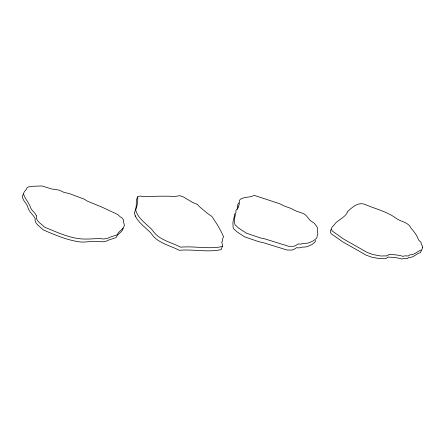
<?xml version="1.0" encoding="UTF-8"?>
<svg xmlns="http://www.w3.org/2000/svg" width="445" height="445" viewBox="0 0 445 445"><rect width="100%" height="100%" fill="white"/><g stroke="black" fill="none" stroke-linecap="round" stroke-linejoin="round"><path stroke-width="0.67" d="M315.422 240.389L315.271 241.713L314.326 242.686L312.067 244.433L308.663 246.002C305.582 247.854 302.316 246.346 299.185 247.932L296.665 247.659L293.644 249.606L291.586 250.084L287.097 250.04L263.034 242.581L258.873 241.724L244.655 236.857L237.307 232.045L233.714 228.841L233.119 227.618L232.913 222.461L234.37 216.031L234.309 214.446L234.799 213.795M135.714 209.245L136.248 205.629L136.354 199.944L137.666 196.812L140.175 196.028L143.312 196.618A12.655 6.364 22.8 0 0 147.189 196.534C154.676 196.273 162.08 196.1 169.59 196.223A29.47 14.824 22.8 0 0 177.861 196.023L179.635 195.65L183.323 196.885L192.485 202.375L197.452 204.455L198.993 206.285L206.074 212.237A19.302 9.712 22.8 0 0 208.127 213.867L208.488 214.128A19.302 9.712 22.8 0 0 210.418 215.38A7.699 3.872 22.8 0 1 213.372 218.818C217.332 224.369 220.87 230.538 223.568 236.746L222.856 238.197L222.283 241.485L221.699 242.091L222.667 245.595L221.221 249.578C207.687 252.643 193.174 248.983 179.318 250.318C169.918 245.379 157.83 243.187 151.606 234.003A21.093 10.608 22.8 0 0 148.068 230.321C142.756 225.248 135.903 220.264 134.295 212.688C136.854 207.804 138.228 202.336 137.666 196.812M123.259 228.101C122.531 232.396 117.291 233.619 116.089 237.597L108.458 240.105L106.761 241.023L102.656 241.835C95.714 240.945 88.8 241.885 81.813 242.108C68.185 240.717 55.731 235.216 43.243 229.915C40.367 226.677 34.043 223.707 35.188 218.606C33.347 214.713 29.253 212.315 28.079 207.954C27.195 203.576 22.778 200.984 22.25 196.367L23.357 194.192M237.179 209.456L237.836 204.361L238.843 202.892M421.626 250.535L420.853 251.464M331.447 229.264C329.795 230.187 330.362 232.335 331.108 233.669L342.717 241.858L366.218 255.18L371.697 257.171L379.713 258.667L386.082 258.506L387.962 257.088C392.785 257.36 397.418 257.538 401.996 259.04C404.071 257.544 406.986 259.897 408.744 257.471C413.511 257.944 416.209 253.511 420.631 252.526L420.614 252.015M222.539 246.447C209 249.517 194.487 245.857 180.637 247.186C171.236 242.252 159.149 240.061 152.924 230.872A21.093 10.608 22.8 0 0 149.381 227.189C144.074 222.116 137.221 217.138 135.608 209.556M135.736 216.726L135.208 215.836M238.192 206.881L238.181 207.604L235.889 210.685L235.95 212.271L234.493 218.706L234.699 223.857L235.288 225.081L238.887 228.291L246.23 233.102L260.453 237.969L264.608 238.826L288.677 246.285L293.166 246.33L295.219 245.851L298.239 243.905L300.764 244.172C303.896 242.586 307.161 244.099 310.243 242.241L313.647 240.678L316.851 237.953L317.291 235.266L317.902 234.148L317.279 230.994L317.391 227.478L314.504 223.44L310.059 220.314L306.043 215.397L303.596 213.589L296.387 211.164L290.78 208.343L284.85 206.246L279.632 203.721L254.473 195.455L250.379 196.74L244.483 197.597L240.422 199.138L239.416 200.606L239.154 204.811L238.192 206.881M422.75 247.259L421.749 249.862C417.327 250.852 414.629 255.285 409.862 254.813C408.104 257.238 405.189 254.885 403.114 256.376C398.536 254.874 393.903 254.696 389.08 254.429L387.2 255.842L380.831 256.003L372.815 254.512L367.336 252.521L343.835 239.199L332.226 231.011C329.534 227.423 334.39 225.698 335.619 222.967C339.468 219.418 344.53 217.36 347.311 212.693L347.072 211.992C352.707 207.003 358.542 200.956 366.613 205.067C376.437 209.222 387.011 211.703 395.8 218.05C400.428 221.794 408.276 221.905 410.841 227.946C413.995 231.495 417.071 235.405 418.573 239.95L421.148 242.519L421.209 244.222L422.327 245.662L422.238 246.597L422.75 247.259M36.373 215.792C35.227 220.887 41.552 223.857 44.428 227.1C57.728 232.485 71.133 239.204 85.779 239.048C91.826 239.188 97.822 238.042 103.841 239.015L107.94 238.209L109.642 237.285L117.274 234.776C118.476 230.805 123.716 229.576 124.444 225.281L123.393 221.432L123.732 220.881L123.354 219.735L121.557 217.41L120.267 216.882L117.836 214.546L102.094 207.186L87.37 201.146L84.355 199.171L68.875 193.425L64.102 192.457L59.313 190.126L51.848 189.036L41.952 185.96L32.101 186.31L28.269 186.956L26.884 188.029L26.478 189.264L24.542 191.378L23.435 193.547C24.792 199.01 29.22 202.697 30.727 208.11C32.018 211.075 35.322 212.682 36.373 215.792"/></g></svg>
